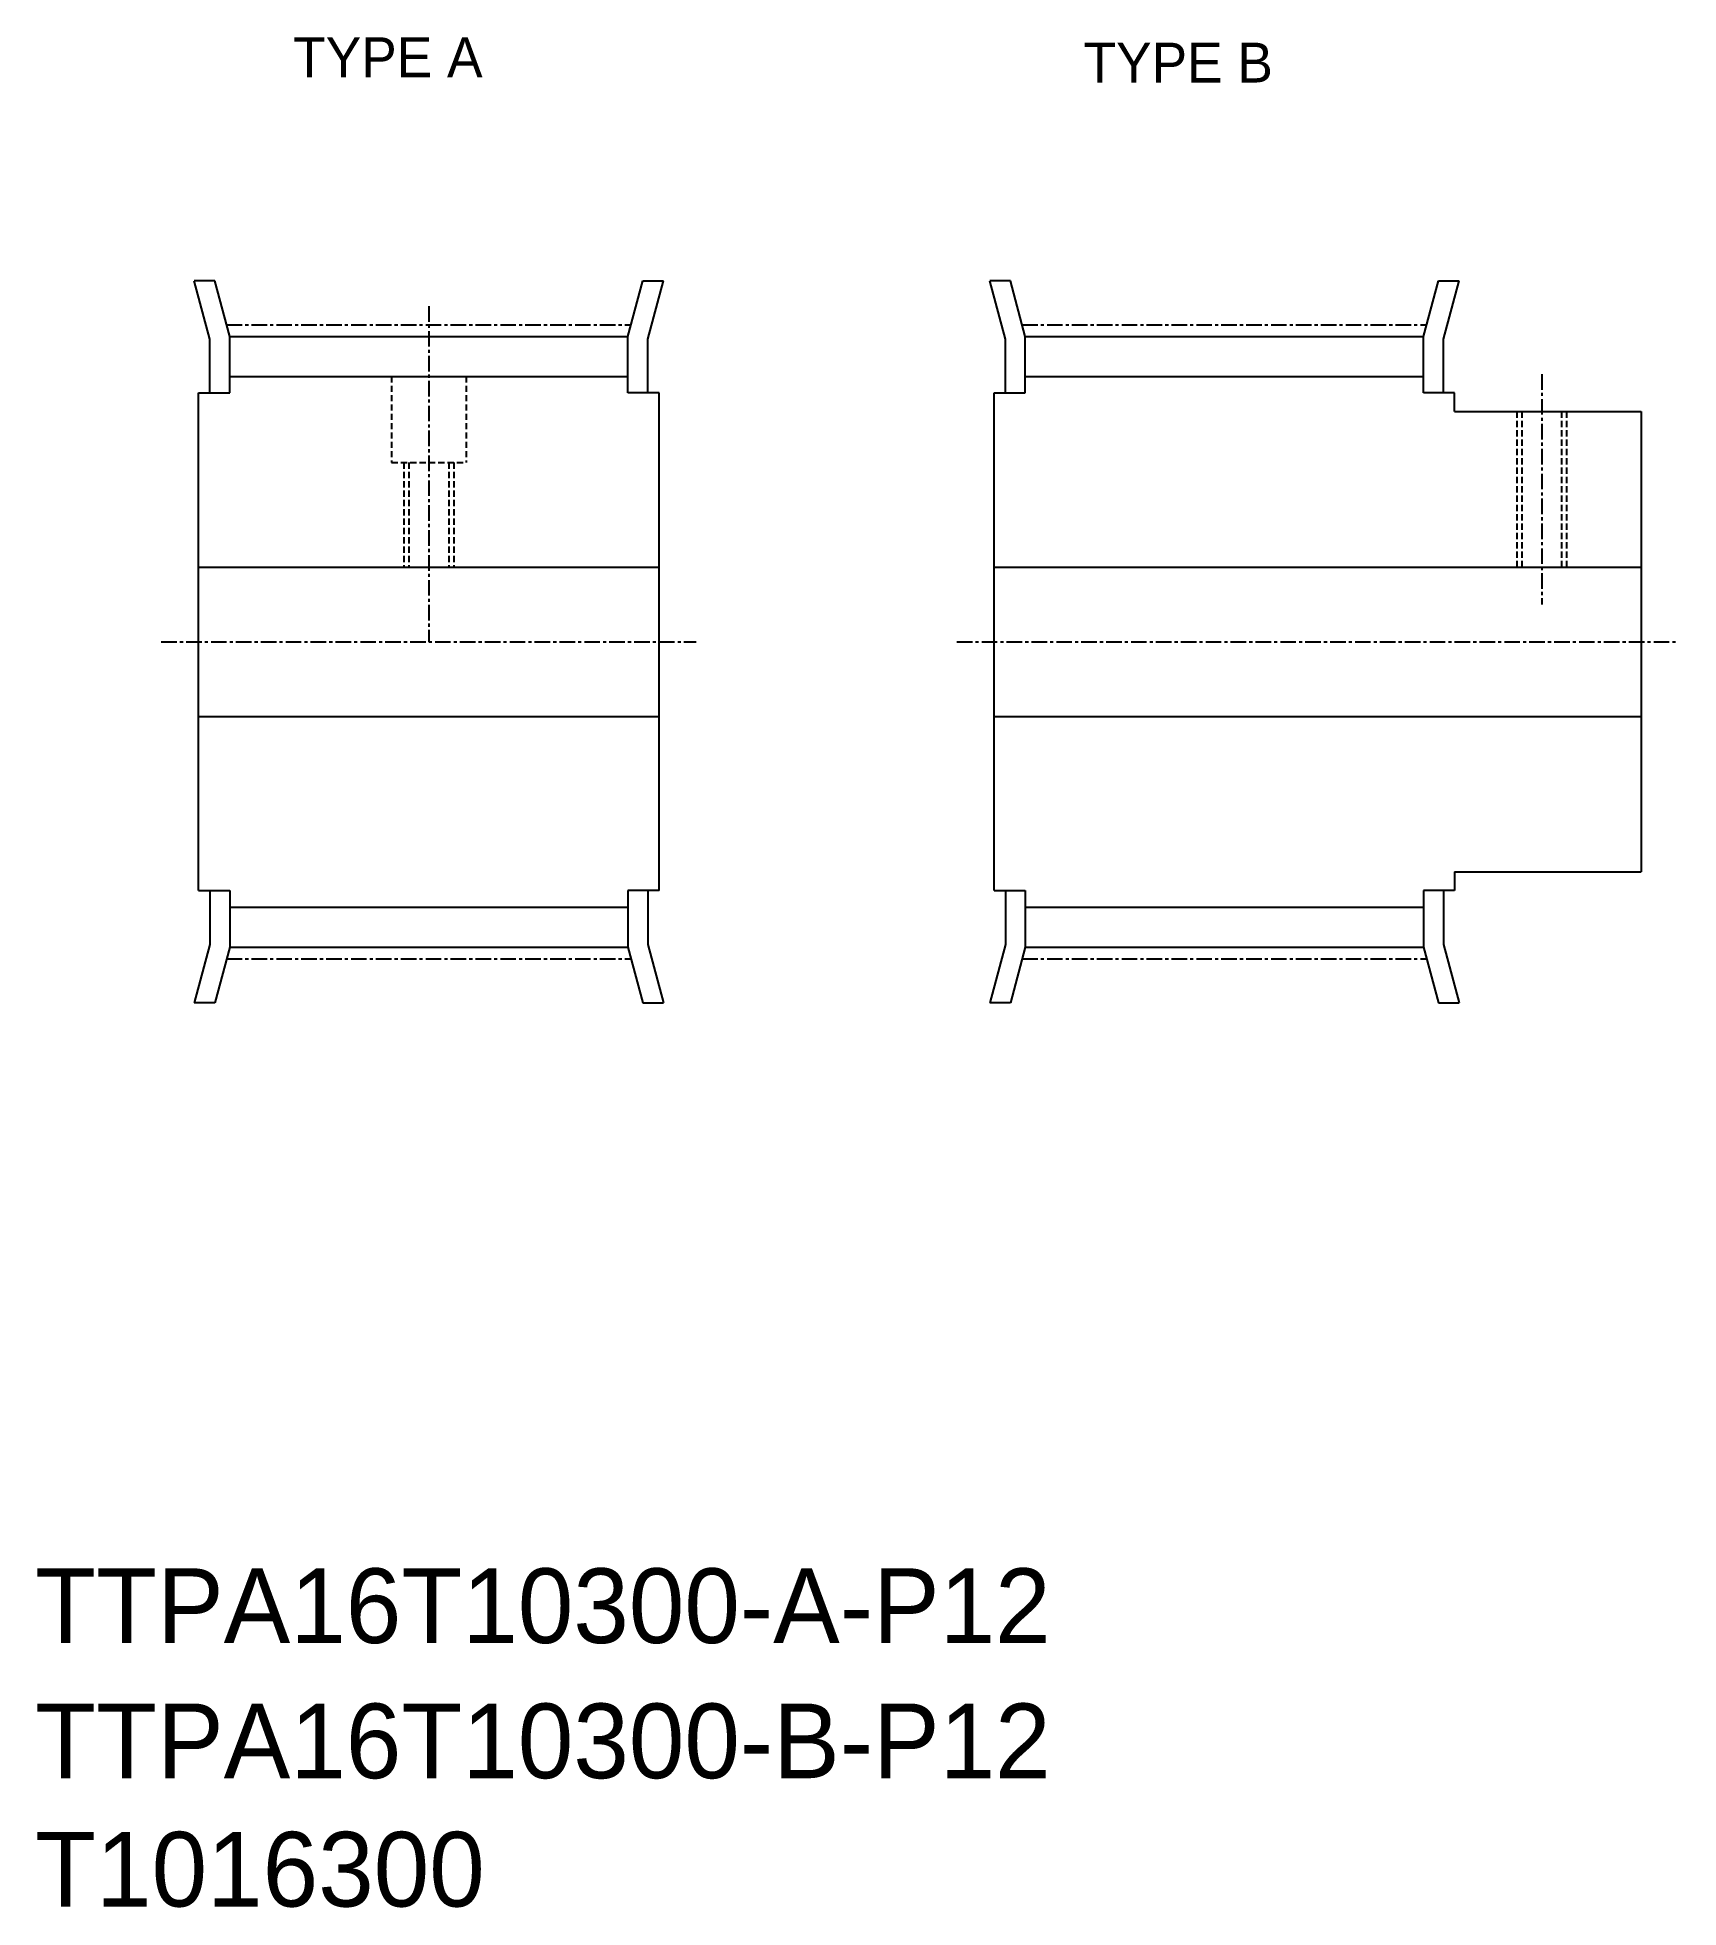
# Model space of a CAD drawing. Extents: x -286 to -154, y -61 to 89.
import ezdxf

# ---------------------------------------------------------------- set-up
doc = ezdxf.new("R2010")
doc.units = 0
doc.linetypes.add('CENTER', pattern=[2, 1.25, -0.25, 0.25, -0.25])
doc.linetypes.add('DASHED', pattern=[0.75, 0.5, -0.25])
doc.layers.get('0').update_dxf_attribs({"linetype": 'CONTINUOUS'})
doc.layers.add('CENTER', color=1, linetype='CENTER')

msp = doc.modelspace()

# ---------------------------------------------------------------- linework, layer by layer
at = {"color": 7, "linetype": 'CONTINUOUS'}
for p, q in [((-271.95, 65.12), (-273.2, 69.81)), ((-271.55, 69.81), (-273.2, 69.81)), ((-270.35, 65.33), (-271.55, 69.81)), ((-238.35, 65.33), (-237.15, 69.81)), ((-237.15, 69.81), (-235.49, 69.81)), ((-236.75, 65.12), (-235.49, 69.81)), ((-207.61, 69.81), (-209.26, 69.81)), ((-208.01, 65.12), (-209.26, 69.81)), ((-206.41, 65.33), (-207.61, 69.81)), ((-174.41, 65.33), (-173.21, 69.81)), ((-173.21, 69.81), (-171.55, 69.81)), ((-172.81, 65.12), (-171.55, 69.81)), ((-271.95, 60.81), (-271.95, 65.12)), ((-270.35, 65.33), (-238.35, 65.33)), ((-270.35, 60.81), (-270.35, 65.33)), ((-238.35, 60.81), (-238.35, 65.33)), ((-236.75, 60.81), (-236.75, 65.12)), ((-208.01, 60.81), (-208.01, 65.12)), ((-206.41, 65.33), (-174.41, 65.33)), ((-206.41, 60.81), (-206.41, 65.33)), ((-174.41, 60.81), (-174.41, 65.33)), ((-172.81, 60.81), (-172.81, 65.12)), ((-270.35, 62.13), (-238.35, 62.13)), ((-206.41, 62.13), (-174.41, 62.13)), ((-272.85, 20.81), (-272.85, 60.81)), ((-272.85, 60.81), (-270.35, 60.81)), ((-235.85, 60.81), (-238.35, 60.81)), ((-235.85, 20.81), (-235.85, 60.81)), ((-208.91, 20.81), (-208.91, 60.81)), ((-208.91, 60.81), (-206.41, 60.81)), ((-171.91, 60.81), (-174.41, 60.81)), ((-171.91, 59.31), (-171.91, 60.81)), ((-171.91, 59.31), (-156.91, 59.31)), ((-156.91, 59.31), (-156.91, 22.31)), ((-272.85, 46.81), (-235.85, 46.81)), ((-208.91, 46.81), (-156.91, 46.81)), ((-272.85, 34.81), (-235.85, 34.81)), ((-208.91, 34.81), (-156.91, 34.81)), ((-171.91, 22.31), (-156.91, 22.31)), ((-171.91, 22.31), (-171.91, 20.81)), ((-272.85, 20.81), (-270.35, 20.81)), ((-271.95, 20.81), (-271.95, 16.49)), ((-270.35, 20.81), (-270.35, 16.28)), ((-235.85, 20.81), (-238.35, 20.81)), ((-238.35, 20.81), (-238.35, 16.28)), ((-236.75, 20.81), (-236.75, 16.49)), ((-208.91, 20.81), (-206.41, 20.81)), ((-208.01, 20.81), (-208.01, 16.49)), ((-206.41, 20.81), (-206.41, 16.28)), ((-174.41, 20.81), (-174.41, 16.28)), ((-171.91, 20.81), (-174.41, 20.81)), ((-172.81, 20.81), (-172.81, 16.49)), ((-270.35, 19.48), (-238.35, 19.48)), ((-206.41, 19.48), (-174.41, 19.48)), ((-271.95, 16.49), (-273.2, 11.81)), ((-270.35, 16.28), (-271.55, 11.81)), ((-270.35, 16.28), (-238.35, 16.28)), ((-238.35, 16.28), (-237.15, 11.81)), ((-236.75, 16.49), (-235.49, 11.81)), ((-208.01, 16.49), (-209.26, 11.81)), ((-206.41, 16.28), (-207.61, 11.81)), ((-206.41, 16.28), (-174.41, 16.28)), ((-174.41, 16.28), (-173.21, 11.81)), ((-172.81, 16.49), (-171.55, 11.81)), ((-271.55, 11.81), (-273.2, 11.81)), ((-237.15, 11.81), (-235.49, 11.81)), ((-207.61, 11.81), (-209.26, 11.81)), ((-173.21, 11.81), (-171.55, 11.81))]:
    msp.add_line(p, q, dxfattribs=at)
at = {"color": 3, "linetype": 'DASHED'}
for p, q in [((-257.35, 62.13), (-257.35, 55.21)), ((-251.35, 62.13), (-251.35, 55.21)), ((-166.91, 59.31), (-166.91, 46.81)), ((-166.51, 59.31), (-166.51, 46.81)), ((-163.31, 59.31), (-163.31, 46.81)), ((-162.91, 59.31), (-162.91, 46.81)), ((-257.35, 55.21), (-251.35, 55.21)), ((-256.35, 55.21), (-256.35, 46.81)), ((-255.95, 55.21), (-255.95, 46.81)), ((-252.75, 55.21), (-252.75, 46.81)), ((-252.35, 55.21), (-252.35, 46.81))]:
    msp.add_line(p, q, dxfattribs=at)
at = {"layer": 'CENTER', "color": 1, "linetype": 'CENTER'}
for p, q in [((-254.35, 67.77), (-254.35, 40.81)), ((-270.6, 66.27), (-238.1, 66.27)), ((-206.66, 66.27), (-174.16, 66.27)), ((-164.91, 62.31), (-164.91, 43.81)), ((-275.85, 40.81), (-232.85, 40.81)), ((-211.91, 40.81), (-153.91, 40.81)), ((-270.6, 15.34), (-238.1, 15.34)), ((-206.66, 15.34), (-174.16, 15.34))]:
    msp.add_line(p, q, dxfattribs=at)

# ---------------------------------------------------------------- texts
at = {"color": 7, "linetype": 'CONTINUOUS'}
for s, height, p in [('TYPE A', 3.2, (-265.25, 86.17)), ('TYPE B', 3.2, (-201.73, 85.74)), ('TTPA16T10300-A-P12', 6, (-285.99, -39.64)), ('TTPA16T10300-B-P12', 6, (-285.99, -50.5)), ('T1016300', 6, (-285.99, -60.81))]:
    msp.add_text(s, height=height, dxfattribs=at).set_placement(p)

doc.saveas('drawing.dxf')
